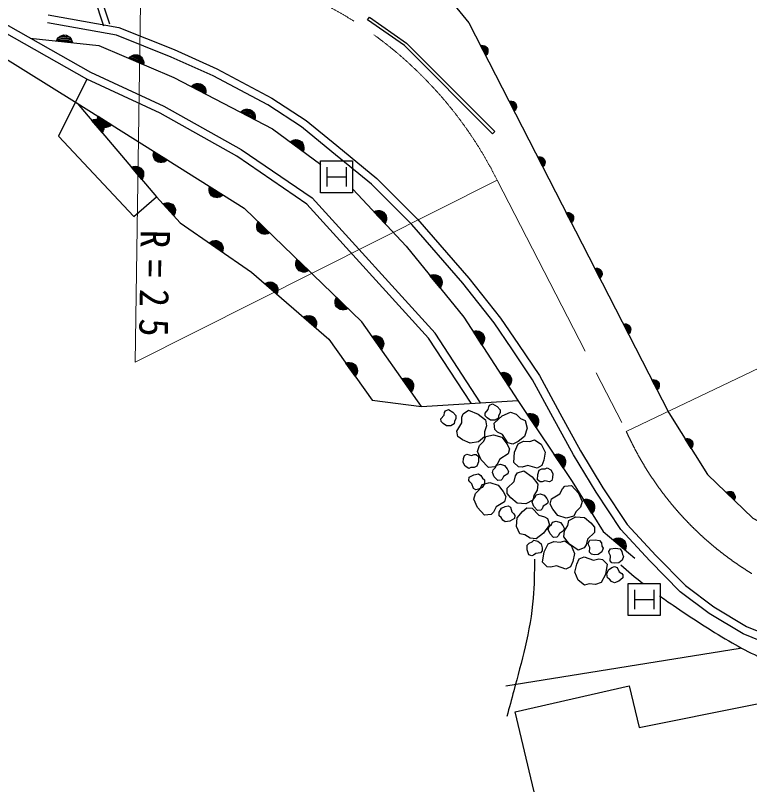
# Model space of a CAD drawing. Units: millimetres, scale not verified. Extents: x 40000 to 680000, y 20000 to 380000.
# Drawn here: x 254224 to 300007, y 246851 to 294805 of the extents above; entities that cross this region are included whole.
import ezdxf

# ---------------------------------------------------------------- set-up
doc = ezdxf.new("R2010")
doc.units = ezdxf.units.MM
doc.header["$LTSCALE"] = 1000
doc.linetypes.add('CHAIN', pattern=[18.5, 12, -1.5, 3.5, -1.5])
for name, color, linetype, lineweight in [('M-BGD', 7, 'Continuous', 25), ('M-BMK', 2, 'CHAIN', 13), ('M-STR-HTXT', 7, 'Continuous', 13), ('M-STR-STRC', 7, 'Continuous', 25)]:
    doc.layers.add(name, color=color, linetype=linetype, lineweight=lineweight)
doc.styles.add('ＭＳ ゴシック', font='')
doc.styles.get('ＭＳ ゴシック').set_extended_font_data('MS Gothic')

msp = doc.modelspace()

# ---------------------------------------------------------------- linework, layer by layer
at = {"layer": 'M-BGD'}
for p, q in [((257829, 301192), (260100, 294276)), ((257563, 300719), (259720, 294151)), ((276182, 294526), (276297, 294690)), ((257612, 293421), (257015, 293488)), ((257121, 293536), (257519, 293492)), ((257744, 293165), (256830, 293267)), ((256856, 293324), (257731, 293227)), ((257718, 293289), (256883, 293382)), ((256949, 293435), (257665, 293355)), ((252756, 292631), (258070, 289341)), ((283575, 292346), (283281, 292920)), ((283325, 292926), (283606, 292378)), ((283637, 292410), (283368, 292933)), ((283425, 292915), (283655, 292466)), ((283673, 292523), (283481, 292897)), ((283551, 292853), (283678, 292604)), ((262205, 291803), (261358, 292162)), ((261400, 292210), (262210, 291866)), ((262215, 291929), (261441, 292257)), ((261520, 292289), (262183, 292008)), ((262151, 292086), (261599, 292321)), ((261714, 292337), (262083, 292181)), ((266070, 289976), (265254, 290401)), ((265300, 290445), (266080, 290038)), ((266090, 290101), (265345, 290489)), ((265426, 290514), (266065, 290182)), ((266039, 290263), (265507, 290540)), ((265623, 290547), (265978, 290362)), ((285355, 288873), (285061, 289446)), ((285105, 289453), (285386, 288905)), ((285417, 288936), (285149, 289459)), ((285205, 289441), (285435, 288993)), ((285454, 289049), (285262, 289423)), ((285331, 289380), (285459, 289131)), ((269146, 288374), (268330, 288799)), ((268375, 288843), (269156, 288437)), ((269166, 288499), (268421, 288887)), ((268502, 288913), (269140, 288580)), ((269115, 288661), (268583, 288938)), ((268699, 288945), (269054, 288761)), ((259651, 287565), (259057, 288267)), ((259116, 288291), (259684, 287619)), ((259717, 287673), (259174, 288314)), ((259259, 288307), (259724, 287758)), ((259731, 287842), (259343, 288300)), ((259355, 288319), (260066, 287871)), ((260115, 287911), (259370, 288380)), ((259983, 287852), (259374, 288236)), ((259385, 288442), (260164, 287952)), ((259454, 288263), (259712, 287957)), ((259393, 288153), (259901, 287834)), ((259784, 287836), (259446, 288049)), ((283975, 287427), (284117, 287568)), ((272168, 286398), (271426, 286943)), ((271478, 286979), (272187, 286458)), ((272207, 286519), (271530, 287016)), ((271613, 287029), (272194, 286603)), ((272181, 286686), (271697, 287041)), ((271813, 287031), (272136, 286794)), ((262828, 286132), (263539, 285684)), ((263588, 285725), (262844, 286193)), ((263457, 285666), (262847, 286049)), ((262859, 286255), (263637, 285765)), ((262866, 285967), (263374, 285647)), ((263257, 285649), (262919, 285862)), ((287136, 285399), (286842, 285972)), ((286886, 285979), (287167, 285431)), ((287198, 285463), (286929, 285986)), ((286986, 285968), (287216, 285519)), ((287234, 285576), (287043, 285949)), ((287112, 285906), (287240, 285657)), ((262127, 284639), (261533, 285341)), ((261592, 285364), (262160, 284693)), ((262193, 284747), (261651, 285388)), ((261735, 285381), (262200, 284831)), ((262207, 284916), (261820, 285374)), ((261930, 285336), (262188, 285031)), ((266302, 283945), (267013, 283498)), ((267061, 283538), (266317, 284007)), ((266332, 284068), (267110, 283578)), ((266930, 283479), (266321, 283862)), ((266339, 283780), (266847, 283460)), ((266730, 283463), (266392, 283676)), ((264118, 282386), (263495, 283063)), ((263553, 283089), (264148, 282441)), ((264179, 282497), (263610, 283115)), ((263695, 283111), (264183, 282581)), ((264186, 282666), (263780, 283108)), ((263892, 283075), (264163, 282780)), ((277280, 281899), (276652, 282572)), ((276710, 282598), (277310, 281955)), ((277340, 282010), (276767, 282624)), ((276852, 282621), (277343, 282095)), ((277346, 282180), (276937, 282619)), ((277049, 282586), (277322, 282294)), ((288916, 281926), (288622, 282499)), ((288666, 282506), (288947, 281957)), ((288978, 281989), (288710, 282512)), ((288767, 282494), (288996, 282046)), ((289015, 282102), (288823, 282476)), ((288892, 282433), (289020, 282184)), ((269284, 281763), (269889, 281180)), ((269804, 281178), (269286, 281678)), ((269287, 281594), (269719, 281177)), ((269945, 281209), (269312, 281820)), ((269339, 281877), (270001, 281239)), ((269606, 281203), (269318, 281481)), ((267133, 280123), (266378, 280648)), ((266428, 280686), (267151, 280183)), ((267168, 280244), (266479, 280724)), ((266562, 280739), (267153, 280328)), ((267138, 280411), (266646, 280754)), ((266762, 280746), (267091, 280518)), ((271729, 279405), (272333, 278822)), ((272248, 278820), (271730, 279320)), ((271732, 279235), (272163, 278819)), ((272389, 278851), (271756, 279462)), ((272050, 278845), (271762, 279123)), ((271783, 279519), (272445, 278880)), ((280206, 278617), (280762, 277935)), ((280796, 277989), (280265, 278640)), ((280349, 278631), (280804, 278073)), ((280813, 278158), (280434, 278623)), ((290697, 278452), (290403, 279025)), ((290447, 279032), (290728, 278484)), ((290759, 278516), (290491, 279039)), ((290547, 279021), (290777, 278572)), ((290795, 278629), (290604, 279002)), ((290673, 278959), (290801, 278710)), ((270581, 277608), (269946, 278158)), ((270031, 278165), (270575, 277693)), ((270569, 277778), (270116, 278171)), ((270230, 278150), (270533, 277888)), ((280728, 277882), (280146, 278595)), ((280543, 278583), (280796, 278273)), ((270533, 277491), (269838, 278094)), ((269892, 278126), (270557, 277550)), ((274173, 277047), (274777, 276463)), ((274692, 276462), (274174, 276962)), ((274176, 276877), (274607, 276460)), ((274833, 276493), (274200, 277104)), ((274494, 276486), (274206, 276764)), ((274227, 277161), (274889, 276522)), ((272945, 275401), (272249, 276004)), ((272304, 276036), (272969, 275460)), ((272993, 275518), (272358, 276068)), ((272443, 276074), (272987, 275603)), ((272981, 275687), (272528, 276080)), ((272642, 276060), (272945, 275798)), ((279552, 270431), (275822, 275705)), ((292477, 274979), (292184, 275552)), ((292227, 275559), (292508, 275010)), ((292539, 275042), (292271, 275565)), ((292328, 275547), (292557, 275098)), ((292576, 275155), (292384, 275529)), ((292453, 275486), (292581, 275236)), ((277069, 274046), (276538, 274797)), ((276598, 274815), (277107, 274097)), ((277144, 274148), (276659, 274834)), ((276743, 274819), (277158, 274231)), ((277173, 274315), (276826, 274805)), ((283219, 270658), (280389, 274998)), ((283339, 274339), (282838, 275111)), ((282899, 275127), (283378, 274389)), ((283418, 274438), (282960, 275143)), ((283043, 275125), (283435, 274521)), ((283453, 274604), (283126, 275107)), ((283231, 275056), (283449, 274721)), ((276933, 274758), (277164, 274431)), ((275430, 272374), (274897, 273124)), ((274957, 273142), (275467, 272426)), ((275505, 272477), (275018, 273161)), ((275101, 273147), (275519, 272560)), ((275533, 272644), (275185, 273133)), ((275292, 273086), (275524, 272760)), ((285023, 271746), (284522, 272518)), ((284583, 272534), (285062, 271796)), ((285102, 271845), (284644, 272550)), ((284727, 272532), (285119, 271928)), ((285137, 272011), (284810, 272514)), ((284915, 272463), (285133, 272128)), ((278934, 271409), (278403, 272160)), ((278464, 272178), (278972, 271460)), ((279009, 271511), (278524, 272196)), ((278608, 272182), (279024, 271594)), ((279038, 271678), (278691, 272168)), ((278798, 272121), (279029, 271794)), ((294258, 271505), (293964, 272078)), ((294008, 272085), (294289, 271537)), ((294320, 271568), (294052, 272092)), ((294108, 272073), (294338, 271625)), ((294356, 271681), (294165, 272055)), ((294234, 272012), (294362, 271763)), ((276465, 270817), (279552, 270431)), ((279552, 270431), (285564, 270803)), ((286793, 269290), (286326, 269988)), ((286715, 269190), (286204, 269955)), ((286265, 269972), (286754, 269240)), ((286409, 269972), (286809, 269373)), ((286826, 269457), (286492, 269955)), ((286597, 269906), (286820, 269573)), ((296375, 267858), (296033, 268404)), ((296076, 268414), (296403, 267892)), ((296431, 267926), (296119, 268425)), ((296177, 268411), (296444, 267984)), ((296458, 268042), (296235, 268398)), ((296308, 268361), (296456, 268123)), ((288405, 266663), (287894, 267428)), ((287955, 267444), (288444, 266713)), ((288483, 266763), (288016, 267461)), ((288099, 267445), (288499, 266846)), ((288516, 266929), (288182, 267428)), ((288288, 267378), (288510, 267046)), ((299050, 264634), (298585, 265079)), ((298624, 265100), (299069, 264674)), ((299088, 264714), (298663, 265120)), ((298723, 265122), (299087, 264773)), ((299085, 264832), (298782, 265123)), ((298862, 265105), (299064, 264911)), ((290199, 263825), (289717, 264609)), ((289778, 264623), (290240, 263873)), ((290280, 263922), (289840, 264637)), ((289923, 264618), (290300, 264004)), ((290320, 264087), (290005, 264598)), ((290109, 264544), (290318, 264204)), ((292248, 261545), (291543, 262135)), ((291597, 262169), (292272, 261603)), ((292295, 261662), (291651, 262202)), ((291735, 262209), (292287, 261747)), ((292280, 261831), (291820, 262217)), ((291935, 262198), (292242, 261942)), ((284796, 253015), (299427, 255356))]:
    msp.add_line(p, q, dxfattribs=at)
for points in [[(257829, 301192), (274430, 301076), (277335, 299892), (279864, 297579), (282500, 294351), (294964, 270036), (297373, 266181), (300204, 263471), (303938, 261483), (307311, 260519), (309901, 260098), (335929, 263230), (341138, 264254), (346739, 266302), (351377, 268952), (354750, 271301), (358573, 274674), (361524, 278287), (364234, 282142), (366402, 286177), (372968, 299543)], [(253138, 294524), (258906, 291270), (263473, 289148), (268297, 286446), (272735, 283423), (280389, 274998)], [(256278, 294848), (260678, 294058), (264132, 292669), (266777, 291477), (270218, 289652), (272365, 288259), (274269, 286690), (276761, 284644), (279301, 282104), (282506, 278430), (284481, 275933), (285600, 274292), (286906, 272351), (288173, 270005), (289459, 267652), (290851, 265345), (292373, 263064), (294150, 261141), (296002, 259254), (297769, 257927), (299818, 256704), (302679, 255546)], [(283975, 287427), (278477, 292925), (276182, 294526)], [(276297, 294690), (278606, 293079), (284117, 287568)], [(282645, 270622), (279992, 274691), (272404, 283044), (268033, 286021), (263245, 288702), (258678, 290825), (252892, 294089)], [(302512, 255074), (299595, 256255), (297491, 257511), (295671, 258877), (293788, 260797), (291979, 262753), (290428, 265077), (289025, 267403), (287733, 269766), (286478, 272092), (285186, 274012), (284078, 275636), (282121, 278110), (278936, 281763), (276425, 284273), (273952, 286304), (272069, 287855), (269964, 289221), (266557, 291028), (263936, 292209), (260539, 293575), (256219, 294350)], [(255141, 293394), (259419, 292919), (264097, 290936), (270248, 287733), (273275, 285511)], [(258678, 290825), (256912, 287283), (261608, 282266), (263023, 283488)], [(258070, 289341), (268490, 282780), (275822, 275705)], [(258070, 289341), (263023, 283488), (264502, 281880), (268940, 278793), (273764, 274612), (276465, 270817)], [(275259, 283977), (278586, 280412), (282196, 275989), (285564, 270803)], [(285564, 270803), (288945, 265748), (290869, 262622), (292846, 260966)]]:
    msp.add_lwpolyline(points, dxfattribs=at)
for points in [[(256783, 293212), (256836, 293326), (256907, 293419), (257017, 293508), (257124, 293556), (257247, 293583), (257406, 293565), (257521, 293512), (257614, 293441), (257702, 293331), (257751, 293225), (257777, 293101)], [(283231, 292925), (283318, 292939), (283400, 292933), (283494, 292903), (283563, 292860), (283626, 292798), (283678, 292698), (283691, 292611), (283685, 292529), (283655, 292435), (283612, 292366), (283550, 292302)], [(261298, 292122), (261381, 292217), (261475, 292286), (261607, 292339), (261722, 292355), (261848, 292345), (261995, 292283), (262090, 292199), (262159, 292105), (262212, 291974), (262228, 291858), (262218, 291732)], [(265191, 290366), (265282, 290454), (265381, 290515), (265516, 290558), (265633, 290565), (265757, 290545), (265899, 290471), (265987, 290380), (266048, 290280), (266091, 290146), (266098, 290029), (266078, 289904)], [(285011, 289452), (285099, 289465), (285180, 289460), (285274, 289429), (285344, 289386), (285407, 289324), (285458, 289225), (285471, 289137), (285466, 289056), (285436, 288961), (285393, 288892), (285331, 288829)], [(268267, 288765), (268358, 288853), (268457, 288914), (268592, 288956), (268708, 288963), (268833, 288943), (268975, 288869), (269063, 288778), (269124, 288679), (269167, 288544), (269174, 288428), (269154, 288303)], [(258985, 288259), (259103, 288306), (259218, 288325), (259359, 288313), (259469, 288276), (259577, 288210), (259680, 288088), (259727, 287970), (259746, 287855), (259734, 287714), (259697, 287604), (259631, 287496)], [(260230, 287981), (260132, 287901), (260028, 287848), (259890, 287817), (259773, 287819), (259651, 287849), (259515, 287935), (259435, 288032), (259382, 288136), (259351, 288274), (259353, 288391), (259384, 288514)], [(271359, 286918), (271462, 286991), (271569, 287036), (271709, 287058), (271825, 287047), (271946, 287008), (272075, 286913), (272148, 286810), (272193, 286703), (272214, 286563), (272203, 286447), (272165, 286326)], [(263703, 285794), (263605, 285714), (263501, 285661), (263363, 285630), (263247, 285632), (263124, 285663), (262988, 285748), (262908, 285846), (262855, 285950), (262824, 286087), (262827, 286204), (262857, 286327)], [(286792, 285978), (286879, 285992), (286961, 285986), (287055, 285956), (287124, 285913), (287188, 285851), (287239, 285751), (287252, 285664), (287247, 285582), (287216, 285488), (287173, 285419), (287111, 285355)], [(261461, 285333), (261579, 285380), (261694, 285399), (261835, 285387), (261945, 285349), (262053, 285283), (262157, 285161), (262204, 285044), (262222, 284929), (262211, 284788), (262173, 284677), (262107, 284569)], [(267176, 283607), (267078, 283527), (266974, 283474), (266836, 283443), (266720, 283446), (266597, 283476), (266462, 283561), (266381, 283659), (266329, 283763), (266297, 283901), (266300, 284017), (266330, 284140)], [(263424, 283052), (263539, 283104), (263653, 283127), (263795, 283121), (263906, 283088), (264017, 283027), (264125, 282909), (264177, 282794), (264201, 282680), (264195, 282538), (264162, 282427), (264101, 282316)], [(276581, 282560), (276696, 282613), (276810, 282637), (276952, 282632), (277064, 282600), (277175, 282540), (277284, 282423), (277337, 282308), (277361, 282194), (277356, 282052), (277324, 281940), (277263, 281829)], [(288572, 282505), (288660, 282518), (288741, 282513), (288836, 282482), (288905, 282439), (288968, 282377), (289019, 282277), (289033, 282190), (289027, 282109), (288997, 282014), (288954, 281945), (288892, 281882)], [(270071, 281254), (269959, 281195), (269847, 281165), (269705, 281163), (269592, 281189), (269478, 281243), (269362, 281354), (269304, 281467), (269274, 281579), (269271, 281721), (269297, 281834), (269352, 281948)], [(266310, 280622), (266412, 280697), (266518, 280745), (266657, 280770), (266774, 280762), (266895, 280727), (267026, 280635), (267102, 280534), (267150, 280428), (267175, 280288), (267167, 280172), (267131, 280051)], [(272516, 278896), (272403, 278837), (272291, 278807), (272149, 278804), (272036, 278830), (271922, 278885), (271807, 278996), (271748, 279108), (271718, 279221), (271715, 279362), (271741, 279476), (271796, 279590)], [(280075, 278588), (280193, 278633), (280308, 278649), (280449, 278635), (280559, 278596), (280666, 278528), (280767, 278404), (280812, 278286), (280828, 278170), (280814, 278030), (280775, 277920), (280707, 277813)], [(290353, 279031), (290440, 279045), (290522, 279039), (290616, 279009), (290685, 278966), (290749, 278904), (290800, 278804), (290813, 278716), (290808, 278635), (290777, 278541), (290734, 278471), (290672, 278408)], [(269768, 278075), (269877, 278139), (269988, 278176), (270129, 278186), (270244, 278166), (270360, 278117), (270481, 278012), (270546, 277904), (270582, 277793), (270592, 277652), (270572, 277537), (270524, 277420)], [(274960, 276537), (274848, 276479), (274735, 276448), (274594, 276446), (274480, 276472), (274366, 276527), (274251, 276638), (274192, 276750), (274162, 276862), (274159, 277004), (274186, 277117), (274240, 277232)], [(272180, 275984), (272289, 276049), (272400, 276085), (272541, 276095), (272656, 276075), (272772, 276027), (272893, 275922), (272958, 275813), (272994, 275702), (273004, 275561), (272984, 275446), (272936, 275330)], [(292133, 275558), (292221, 275571), (292302, 275566), (292397, 275535), (292466, 275492), (292529, 275430), (292580, 275330), (292594, 275243), (292588, 275161), (292558, 275067), (292515, 274998), (292453, 274935)], [(276466, 274795), (276587, 274832), (276703, 274840), (276843, 274816), (276949, 274769), (277051, 274695), (277144, 274564), (277180, 274443), (277189, 274327), (277165, 274187), (277118, 274080), (277043, 273979)], [(282765, 275112), (282888, 275143), (283004, 275148), (283143, 275118), (283248, 275067), (283346, 274988), (283434, 274854), (283465, 274732), (283470, 274615), (283440, 274477), (283389, 274372), (283310, 274273)], [(274824, 273122), (274945, 273159), (275062, 273168), (275201, 273144), (275308, 273098), (275410, 273023), (275503, 272893), (275540, 272772), (275549, 272656), (275526, 272516), (275479, 272409), (275404, 272307)], [(284450, 272519), (284572, 272550), (284689, 272555), (284827, 272525), (284932, 272474), (285031, 272395), (285118, 272261), (285150, 272139), (285154, 272022), (285124, 271884), (285073, 271779), (284994, 271680)], [(278331, 272158), (278452, 272195), (278568, 272203), (278708, 272179), (278815, 272132), (278917, 272058), (279009, 271927), (279046, 271806), (279054, 271690), (279030, 271550), (278983, 271443), (278909, 271341)], [(293914, 272084), (294001, 272097), (294083, 272092), (294177, 272062), (294246, 272018), (294310, 271957), (294361, 271857), (294374, 271769), (294369, 271688), (294338, 271594), (294295, 271524), (294233, 271461)], [(284452, 270210), (284448, 270020), (284356, 269845), (284341, 269693), (284130, 269564), (283858, 269563), (283645, 269706), (283521, 269835), (283512, 270000), (283712, 270230), (283741, 270407), (283793, 270507), (283978, 270586), (284260, 270422)], [(281696, 269862), (281692, 269672), (281600, 269497), (281585, 269345), (281373, 269216), (281101, 269215), (280889, 269358), (280765, 269487), (280755, 269652), (280956, 269882), (280985, 270059), (281037, 270159), (281222, 270238), (281504, 270074)], [(283538, 269597), (283591, 269221), (283466, 268845), (283484, 268541), (283108, 268219), (282572, 268130), (282106, 268344), (281820, 268559), (281749, 268881), (282071, 269400), (282071, 269758), (282142, 269972), (282482, 270187), (283090, 269954)], [(285087, 270072), (285447, 269952), (285727, 269672), (286007, 269552), (286127, 269072), (285967, 268552), (285567, 268232), (285247, 268072), (284927, 268152), (284607, 268672), (284287, 268832), (284127, 268992), (284087, 269392), (284567, 269832)], [(286131, 269955), (286253, 269988), (286370, 269994), (286509, 269966), (286614, 269917), (286714, 269839), (286803, 269706), (286836, 269584), (286842, 269468), (286815, 269329), (286765, 269223), (286687, 269124)], [(283035, 267625), (283155, 267985), (283435, 268265), (283555, 268545), (284035, 268665), (284555, 268505), (284875, 268105), (285035, 267785), (284955, 267465), (284435, 267145), (284275, 266825), (284115, 266665), (283715, 266625), (283275, 267105)], [(285571, 268101), (285917, 268257), (286312, 268241), (286599, 268343), (287013, 268071), (287248, 267581), (287171, 267074), (287045, 266740), (286755, 266581), (286168, 266746), (285824, 266647), (285598, 266656), (285297, 266923), (285351, 267572)], [(295983, 268405), (296069, 268426), (296151, 268427), (296247, 268405), (296320, 268368), (296388, 268312), (296447, 268217), (296468, 268131), (296470, 268049), (296447, 267953), (296410, 267880), (296354, 267812)], [(282997, 266708), (282827, 266623), (282629, 266623), (282488, 266567), (282275, 266694), (282148, 266935), (282176, 267189), (282233, 267359), (282374, 267444), (282671, 267373), (282841, 267430), (282954, 267430), (283110, 267302), (283096, 266977)], [(287822, 267427), (287944, 267461), (288060, 267467), (288199, 267439), (288304, 267389), (288404, 267312), (288493, 267179), (288527, 267057), (288533, 266940), (288505, 266802), (288455, 266696), (288378, 266596)], [(283965, 266300), (284025, 266480), (284165, 266620), (284225, 266760), (284465, 266820), (284725, 266740), (284885, 266540), (284965, 266380), (284925, 266220), (284665, 266060), (284585, 265900), (284505, 265820), (284305, 265800), (284085, 266040)], [(283096, 266222), (283256, 266120), (283358, 265950), (283479, 265858), (283479, 265610), (283338, 265378), (283105, 265271), (282931, 265232), (282785, 265310), (282693, 265601), (282557, 265717), (282499, 265814), (282528, 266013), (282814, 266168)], [(286800, 265589), (286761, 265212), (286548, 264877), (286492, 264578), (286050, 264357), (285507, 264400), (285108, 264721), (284882, 264999), (284891, 265329), (285329, 265754), (285416, 266101), (285538, 266292), (285919, 266418), (286453, 266045)], [(286886, 266445), (287053, 266534), (287251, 266540), (287391, 266600), (287606, 266478), (287740, 266242), (287719, 265986), (287667, 265815), (287528, 265727), (287229, 265789), (287061, 265728), (286948, 265725), (286789, 265848), (286794, 266174)], [(282803, 264643), (282923, 265003), (283203, 265283), (283323, 265563), (283803, 265683), (284323, 265523), (284643, 265123), (284803, 264803), (284723, 264483), (284203, 264163), (284043, 263843), (283883, 263683), (283483, 263643), (283043, 264123)], [(289573, 264498), (289453, 264138), (289173, 263858), (289053, 263578), (288573, 263458), (288053, 263618), (287733, 264018), (287573, 264338), (287653, 264658), (288173, 264978), (288333, 265298), (288493, 265458), (288893, 265498), (289333, 265018)], [(286441, 264449), (286501, 264629), (286641, 264769), (286701, 264909), (286941, 264969), (287201, 264889), (287361, 264689), (287441, 264529), (287401, 264369), (287141, 264209), (287061, 264049), (286981, 263969), (286781, 263949), (286561, 264189)], [(298536, 265068), (298614, 265109), (298693, 265131), (298792, 265133), (298871, 265115), (298951, 265077), (299032, 265000), (299074, 264921), (299095, 264842), (299097, 264743), (299079, 264664), (299041, 264584)], [(289645, 264611), (289768, 264640), (289885, 264641), (290022, 264609), (290126, 264555), (290223, 264474), (290307, 264337), (290335, 264214), (290337, 264098), (290304, 263960), (290250, 263856), (290169, 263759)], [(284773, 263231), (284613, 263334), (284512, 263504), (284391, 263597), (284392, 263844), (284534, 264076), (284768, 264182), (284942, 264220), (285088, 264141), (285178, 263850), (285313, 263733), (285371, 263635), (285341, 263437), (285054, 263283)], [(286696, 262174), (286319, 262216), (285987, 262431), (285688, 262490), (285470, 262934), (285517, 263476), (285841, 263873), (286121, 264096), (286450, 264085), (286872, 263644), (287219, 263554), (287409, 263431), (287531, 263049), (287154, 262518)], [(287445, 262754), (287505, 262934), (287645, 263074), (287705, 263214), (287945, 263274), (288205, 263194), (288365, 262994), (288445, 262834), (288405, 262674), (288145, 262514), (288065, 262354), (287985, 262274), (287785, 262254), (287565, 262494)], [(288428, 262298), (288464, 262675), (288674, 263011), (288728, 263311), (289169, 263536), (289711, 263497), (290113, 263179), (290341, 262903), (290335, 262574), (289900, 262145), (289816, 261797), (289696, 261605), (289315, 261476), (288779, 261845)], [(286131, 261769), (286260, 261908), (286445, 261977), (286558, 262080), (286801, 262035), (287005, 261855), (287068, 261606), (287074, 261428), (286972, 261299), (286669, 261260), (286530, 261148), (286424, 261108), (286233, 261173), (286132, 261482)], [(287441, 261870), (287796, 262006), (288190, 261968), (288482, 262053), (288880, 261759), (289087, 261256), (288982, 260755), (288836, 260428), (288538, 260286), (287961, 260484), (287612, 260404), (287387, 260426), (287102, 260709), (287192, 261354)], [(290654, 262068), (290765, 261915), (290798, 261719), (290877, 261589), (290786, 261359), (290570, 261194), (290314, 261180), (290138, 261208), (290031, 261333), (290052, 261638), (289968, 261796), (289949, 261908), (290049, 262082), (290373, 262121)], [(291474, 262115), (291582, 262181), (291692, 262220), (291833, 262232), (291948, 262214), (292066, 262167), (292188, 262065), (292255, 261957), (292293, 261847), (292305, 261706), (292287, 261591), (292241, 261473)], [(291929, 261543), (292041, 261389), (292073, 261194), (292152, 261064), (292062, 260833), (291846, 260668), (291590, 260654), (291413, 260682), (291306, 260808), (291327, 261112), (291243, 261271), (291225, 261382), (291325, 261557), (291648, 261596)], [(290749, 259450), (290392, 259322), (289999, 259369), (289704, 259291), (289314, 259594), (289118, 260102), (289235, 260600), (289388, 260924), (289689, 261059), (290262, 260847), (290612, 260919), (290837, 260892), (291115, 260603), (291010, 259960)], [(291577, 259440), (291403, 259516), (291276, 259668), (291142, 259741), (291104, 259985), (291208, 260237), (291421, 260378), (291588, 260443), (291744, 260389), (291879, 260116), (292032, 260021), (292104, 259935), (292106, 259734), (291847, 259536)], [(285396, 251395), (292493, 253011), (293125, 250411), (307108, 253222), (309005, 244368), (300011, 242611), (300362, 240574), (296919, 239801), (297341, 237201), (293968, 236498), (294530, 234601), (289612, 233617)]]:
    msp.add_lwpolyline(points, close=True, dxfattribs=at)
for points, knots in [([(286591, 260896), (286586, 260088), (286581, 259280), (286513, 258477), (286426, 257453), (286237, 256437), (286006, 255434), (285794, 254517), (285548, 253611), (285304, 252703), (285160, 252170), (285017, 251637), (284875, 251104)], [0, 0, 0, 0, 1, 1, 1, 2, 2, 2, 3, 3, 3, 4, 4, 4, 4]), ([(291973, 260544), (292419, 260162), (292865, 259780), (293326, 259417), (293341, 259405), (293356, 259394), (293371, 259382)], [0, 0, 0, 0, 1, 1, 1, 2, 2, 2, 2]), ([(294391, 258623), (294669, 258425), (294949, 258231), (295230, 258039), (296367, 257261), (297517, 256509), (298713, 255809), (299755, 255206), (300829, 254642), (301970, 254281), (302807, 254017), (303679, 253861), (304553, 253746), (305464, 253632), (306374, 253569), (307284, 253471), (308564, 253342), (309838, 253132), (311117, 253095), (312471, 253047), (313830, 253152), (315180, 253370), (315922, 253462), (316643, 253562), (317460, 253646), (317983, 253701), (318540, 253748), (318938, 253496), (319239, 253304), (319447, 252937), (319589, 252569), (319821, 251973), (319880, 251371), (319890, 250765), (319894, 250083), (319857, 249424), (319815, 248760), (319721, 247518), (319685, 246285), (319678, 245034), (319675, 244524), (319676, 244011), (319776, 243517), (319860, 243100), (320013, 242697), (320167, 242294)], [0, 0, 0, 0, 1, 1, 1, 2, 2, 2, 3, 3, 3, 4, 4, 4, 5, 5, 5, 6, 6, 6, 7, 7, 7, 8, 8, 8, 9, 9, 9, 10, 10, 10, 11, 11, 11, 12, 12, 12, 13, 13, 13, 14, 14, 14, 15, 15, 15, 15])]:
    msp.add_open_spline(points, degree=3, knots=knots, dxfattribs=at)
at = {"layer": 'M-BMK'}
msp.add_line((284264, 284538), (292316, 268874), dxfattribs=at)
for centre, radius, start, end in [((261905, 273354), 25000, 26.5751, 77.0316), ((310552, 277086), 20000, 204.2415, 275.676)]:
    msp.add_arc(centre, radius, start, end, dxfattribs=at)
at = {"layer": 'M-STR-HTXT'}
for points in [[(262059, 298353), (261698, 273180), (284264, 284538)], [(292316, 268874), (310718, 277653), (312530, 257184)]]:
    msp.add_lwpolyline(points, dxfattribs=at)
at = {"layer": 'M-STR-STRC'}
for p, q in [((273647, 285334), (273647, 284134)), ((274847, 285334), (274847, 284134)), ((273647, 284734), (274847, 284734)), ((292824, 258992), (292824, 257792)), ((294024, 258992), (294024, 257792)), ((292824, 258392), (294024, 258392))]:
    msp.add_line(p, q, dxfattribs=at)
for points in [[(273247, 283734), (273247, 285734), (275247, 285734), (275247, 283734)], [(292424, 257392), (292424, 259392), (294424, 259392), (294424, 257392)]]:
    msp.add_lwpolyline(points, close=True, dxfattribs=at)

# ---------------------------------------------------------------- texts
at = {"layer": 'M-STR-HTXT', "insert": (262009, 281442), "char_height": 1833, "attachment_point": 7, "rotation": 269.2, "style": 'ＭＳ ゴシック'}
msp.add_mtext('\\T1.64;\\W0.9;R=25', dxfattribs=at)

doc.saveas('drawing.dxf')
